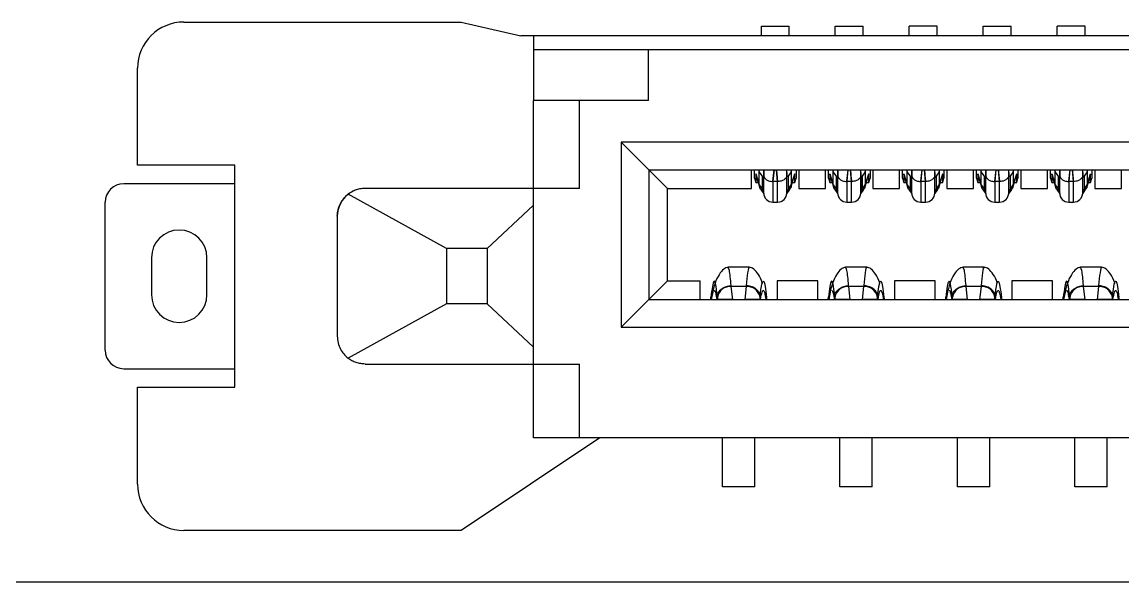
# Model space of a CAD drawing. Header units: millimetres. Extents: x -98.2 to -8.2, y 5.1 to 75.1.
# Drawn here: x -61.99 to -50.08, y 5.12 to 11.18 of the extents above; entities that cross this region are included whole.
import ezdxf

# ---------------------------------------------------------------- set-up
doc = ezdxf.new("R2010")
doc.units = ezdxf.units.MM

msp = doc.modelspace()

# ---------------------------------------------------------------- linework, layer by layer
at = {"color": 7, "linetype": 'Continuous', "lineweight": 25}
for p, q in [((-60.24, 11.181), (-57.24, 11.181)), ((-57.24, 11.181), (-56.597, 11.031)), ((-53.995, 11.136), (-53.695, 11.136)), ((-53.995, 11.031), (-53.995, 11.136)), ((-53.695, 11.031), (-53.695, 11.136)), ((-53.195, 11.136), (-52.895, 11.136)), ((-53.195, 11.031), (-53.195, 11.136)), ((-52.895, 11.031), (-52.895, 11.136)), ((-52.095, 11.136), (-52.395, 11.136)), ((-52.395, 11.031), (-52.395, 11.136)), ((-52.095, 11.031), (-52.095, 11.136)), ((-51.595, 11.136), (-51.295, 11.136)), ((-51.595, 11.031), (-51.595, 11.136)), ((-51.295, 11.031), (-51.295, 11.136)), ((-50.495, 11.136), (-50.795, 11.136)), ((-50.795, 11.031), (-50.795, 11.136)), ((-50.495, 11.031), (-50.495, 11.136)), ((-20.132, 11.031), (-56.597, 11.031)), ((-56.46, 11.031), (-56.46, 10.881)), ((-20.27, 10.881), (-56.46, 10.881)), ((-56.46, 10.881), (-56.46, 10.331)), ((-55.215, 10.331), (-55.215, 10.881)), ((-60.74, 9.631), (-60.74, 10.681)), ((-55.215, 10.331), (-56.46, 10.331)), ((-56.46, 9.381), (-56.46, 10.331)), ((-55.96, 9.381), (-55.96, 10.331)), ((-21.22, 9.881), (-55.51, 9.881)), ((-55.51, 9.881), (-55.51, 7.881)), ((-55.51, 9.881), (-55.01, 9.381)), ((-59.69, 9.631), (-60.74, 9.631)), ((-59.69, 7.231), (-59.69, 9.631)), ((-55.21, 9.581), (-55.21, 8.181)), ((-55.21, 9.581), (-21.52, 9.581)), ((-54.1, 9.381), (-54.1, 9.581)), ((-54.07, 9.493), (-54.07, 9.581)), ((-54.055, 9.539), (-54.017, 9.419)), ((-54.055, 9.539), (-54.055, 9.445)), ((-54.049, 9.513), (-54.055, 9.539)), ((-54.024, 9.581), (-54.017, 9.56)), ((-53.983, 9.512), (-54.017, 9.56)), ((-54.017, 9.419), (-54.017, 9.56)), ((-53.97, 9.581), (-53.969, 9.528)), ((-53.97, 9.528), (-53.97, 9.333)), ((-53.969, 9.528), (-53.965, 9.581)), ((-53.858, 9.582), (-53.869, 9.46)), ((-53.869, 9.46), (-53.857, 9.581)), ((-53.82, 9.457), (-53.831, 9.582)), ((-53.724, 9.581), (-53.72, 9.528)), ((-53.72, 9.528), (-53.72, 9.581)), ((-53.72, 9.333), (-53.72, 9.528)), ((-53.672, 9.56), (-53.706, 9.512)), ((-53.672, 9.56), (-53.665, 9.581)), ((-53.672, 9.56), (-53.672, 9.419)), ((-53.672, 9.419), (-53.634, 9.539)), ((-53.634, 9.539), (-53.64, 9.513)), ((-53.634, 9.445), (-53.634, 9.539)), ((-53.62, 9.581), (-53.62, 9.493)), ((-53.59, 9.581), (-53.59, 9.381)), ((-53.3, 9.381), (-53.3, 9.581)), ((-53.27, 9.493), (-53.27, 9.581)), ((-53.255, 9.539), (-53.217, 9.419)), ((-53.255, 9.539), (-53.255, 9.445)), ((-53.249, 9.513), (-53.255, 9.539)), ((-53.224, 9.581), (-53.217, 9.56)), ((-53.183, 9.512), (-53.217, 9.56)), ((-53.217, 9.419), (-53.217, 9.56)), ((-53.17, 9.581), (-53.169, 9.528)), ((-53.17, 9.528), (-53.17, 9.333)), ((-53.169, 9.528), (-53.165, 9.581)), ((-53.058, 9.582), (-53.069, 9.46)), ((-53.069, 9.46), (-53.057, 9.581)), ((-53.02, 9.457), (-53.031, 9.582)), ((-52.924, 9.581), (-52.92, 9.528)), ((-52.92, 9.528), (-52.92, 9.581)), ((-52.92, 9.333), (-52.92, 9.528)), ((-52.872, 9.56), (-52.906, 9.512)), ((-52.872, 9.56), (-52.865, 9.581)), ((-52.872, 9.56), (-52.872, 9.419)), ((-52.872, 9.419), (-52.834, 9.539)), ((-52.834, 9.539), (-52.84, 9.513)), ((-52.834, 9.445), (-52.834, 9.539)), ((-52.82, 9.581), (-52.82, 9.493)), ((-52.79, 9.581), (-52.79, 9.381)), ((-52.5, 9.381), (-52.5, 9.581)), ((-52.47, 9.493), (-52.47, 9.581)), ((-52.455, 9.539), (-52.417, 9.419)), ((-52.455, 9.539), (-52.455, 9.445)), ((-52.449, 9.513), (-52.455, 9.539)), ((-52.424, 9.581), (-52.417, 9.56)), ((-52.383, 9.512), (-52.417, 9.56)), ((-52.417, 9.419), (-52.417, 9.56)), ((-52.37, 9.581), (-52.369, 9.528)), ((-52.37, 9.528), (-52.37, 9.333)), ((-52.369, 9.528), (-52.365, 9.581)), ((-52.258, 9.582), (-52.269, 9.46)), ((-52.269, 9.46), (-52.257, 9.581)), ((-52.22, 9.457), (-52.231, 9.582)), ((-52.124, 9.581), (-52.12, 9.528)), ((-52.12, 9.528), (-52.12, 9.581)), ((-52.12, 9.333), (-52.12, 9.528)), ((-52.072, 9.56), (-52.106, 9.512)), ((-52.072, 9.56), (-52.065, 9.581)), ((-52.072, 9.56), (-52.072, 9.419)), ((-52.072, 9.419), (-52.034, 9.539)), ((-52.034, 9.539), (-52.04, 9.513)), ((-52.034, 9.445), (-52.034, 9.539)), ((-52.02, 9.581), (-52.02, 9.493)), ((-51.99, 9.581), (-51.99, 9.381)), ((-51.7, 9.381), (-51.7, 9.581)), ((-51.67, 9.493), (-51.67, 9.581)), ((-51.655, 9.539), (-51.617, 9.419)), ((-51.655, 9.539), (-51.655, 9.445)), ((-51.649, 9.513), (-51.655, 9.539)), ((-51.624, 9.581), (-51.617, 9.56)), ((-51.583, 9.512), (-51.617, 9.56)), ((-51.617, 9.419), (-51.617, 9.56)), ((-51.57, 9.581), (-51.569, 9.528)), ((-51.57, 9.528), (-51.57, 9.333)), ((-51.569, 9.528), (-51.565, 9.581)), ((-51.458, 9.582), (-51.469, 9.46)), ((-51.469, 9.46), (-51.457, 9.581)), ((-51.42, 9.457), (-51.431, 9.582)), ((-51.324, 9.581), (-51.32, 9.528)), ((-51.32, 9.528), (-51.32, 9.581)), ((-51.32, 9.333), (-51.32, 9.528)), ((-51.272, 9.56), (-51.306, 9.512)), ((-51.272, 9.56), (-51.265, 9.581)), ((-51.272, 9.56), (-51.272, 9.419)), ((-51.272, 9.419), (-51.234, 9.539)), ((-51.234, 9.539), (-51.24, 9.513)), ((-51.234, 9.445), (-51.234, 9.539)), ((-51.22, 9.581), (-51.22, 9.493)), ((-51.19, 9.581), (-51.19, 9.381)), ((-50.9, 9.381), (-50.9, 9.581)), ((-50.87, 9.493), (-50.87, 9.581)), ((-50.855, 9.539), (-50.817, 9.419)), ((-50.855, 9.539), (-50.855, 9.445)), ((-50.849, 9.513), (-50.855, 9.539)), ((-50.824, 9.581), (-50.817, 9.56)), ((-50.783, 9.512), (-50.817, 9.56)), ((-50.817, 9.419), (-50.817, 9.56)), ((-50.77, 9.581), (-50.769, 9.528)), ((-50.77, 9.528), (-50.77, 9.333)), ((-50.769, 9.528), (-50.765, 9.581)), ((-50.658, 9.582), (-50.669, 9.46)), ((-50.669, 9.46), (-50.657, 9.581)), ((-50.62, 9.457), (-50.631, 9.582)), ((-50.524, 9.581), (-50.52, 9.528)), ((-50.52, 9.528), (-50.52, 9.581)), ((-50.52, 9.333), (-50.52, 9.528)), ((-50.472, 9.56), (-50.506, 9.512)), ((-50.472, 9.56), (-50.465, 9.581)), ((-50.472, 9.56), (-50.472, 9.419)), ((-50.472, 9.419), (-50.434, 9.539)), ((-50.434, 9.539), (-50.44, 9.513)), ((-50.434, 9.445), (-50.434, 9.539)), ((-50.42, 9.581), (-50.42, 9.493)), ((-50.39, 9.581), (-50.39, 9.381)), ((-50.1, 9.381), (-50.1, 9.581)), ((-59.69, 9.431), (-60.89, 9.431)), ((-54.07, 9.493), (-54.055, 9.445)), ((-54.055, 9.445), (-54.029, 9.445)), ((-54.05, 9.513), (-54.012, 9.389)), ((-54.017, 9.419), (-53.983, 9.371)), ((-53.983, 9.371), (-53.983, 9.512)), ((-53.983, 9.512), (-53.97, 9.512)), ((-53.87, 9.456), (-53.87, 9.233)), ((-53.869, 9.456), (-53.869, 9.46)), ((-53.82, 9.457), (-53.869, 9.456)), ((-53.82, 9.233), (-53.82, 9.457)), ((-53.72, 9.512), (-53.706, 9.512)), ((-53.706, 9.512), (-53.706, 9.371)), ((-53.706, 9.371), (-53.672, 9.419)), ((-53.677, 9.389), (-53.639, 9.513)), ((-53.66, 9.445), (-53.634, 9.445)), ((-53.634, 9.445), (-53.62, 9.493)), ((-53.27, 9.493), (-53.255, 9.445)), ((-53.255, 9.445), (-53.229, 9.445)), ((-53.25, 9.513), (-53.212, 9.389)), ((-53.217, 9.419), (-53.183, 9.371)), ((-53.183, 9.512), (-53.17, 9.512)), ((-53.183, 9.371), (-53.183, 9.508)), ((-53.183, 9.445), (-53.181, 9.445)), ((-53.181, 9.508), (-53.181, 9.363)), ((-53.07, 9.456), (-53.07, 9.233)), ((-53.069, 9.456), (-53.069, 9.46)), ((-53.02, 9.457), (-53.069, 9.456)), ((-53.02, 9.233), (-53.02, 9.457)), ((-52.92, 9.512), (-52.906, 9.512)), ((-52.907, 9.369), (-52.907, 9.511)), ((-52.907, 9.445), (-52.906, 9.445)), ((-52.906, 9.512), (-52.906, 9.371)), ((-52.906, 9.371), (-52.872, 9.419)), ((-52.877, 9.389), (-52.839, 9.513)), ((-52.86, 9.445), (-52.834, 9.445)), ((-52.834, 9.445), (-52.82, 9.493)), ((-52.47, 9.493), (-52.455, 9.445)), ((-52.455, 9.445), (-52.429, 9.445)), ((-52.45, 9.513), (-52.412, 9.389)), ((-52.417, 9.419), (-52.383, 9.371)), ((-52.383, 9.371), (-52.383, 9.512)), ((-52.383, 9.512), (-52.37, 9.512)), ((-52.27, 9.456), (-52.27, 9.233)), ((-52.269, 9.456), (-52.269, 9.46)), ((-52.22, 9.457), (-52.269, 9.456)), ((-52.22, 9.233), (-52.22, 9.457)), ((-52.12, 9.512), (-52.106, 9.512)), ((-52.106, 9.512), (-52.106, 9.371)), ((-52.106, 9.371), (-52.072, 9.419)), ((-52.077, 9.389), (-52.039, 9.513)), ((-52.06, 9.445), (-52.034, 9.445)), ((-52.034, 9.445), (-52.02, 9.493)), ((-51.67, 9.493), (-51.655, 9.445)), ((-51.655, 9.445), (-51.629, 9.445)), ((-51.65, 9.513), (-51.612, 9.389)), ((-51.617, 9.419), (-51.583, 9.371)), ((-51.583, 9.371), (-51.583, 9.512)), ((-51.583, 9.512), (-51.57, 9.512)), ((-51.47, 9.456), (-51.47, 9.233)), ((-51.469, 9.456), (-51.469, 9.46)), ((-51.42, 9.457), (-51.469, 9.456)), ((-51.42, 9.233), (-51.42, 9.457)), ((-51.32, 9.512), (-51.306, 9.512)), ((-51.306, 9.512), (-51.306, 9.371)), ((-51.306, 9.371), (-51.272, 9.419)), ((-51.277, 9.389), (-51.239, 9.513)), ((-51.26, 9.445), (-51.234, 9.445)), ((-51.234, 9.445), (-51.22, 9.493)), ((-50.87, 9.493), (-50.855, 9.445)), ((-50.855, 9.445), (-50.829, 9.445)), ((-50.85, 9.513), (-50.812, 9.389)), ((-50.817, 9.419), (-50.783, 9.371)), ((-50.783, 9.371), (-50.783, 9.512)), ((-50.783, 9.512), (-50.77, 9.512)), ((-50.67, 9.456), (-50.67, 9.233)), ((-50.669, 9.456), (-50.669, 9.46)), ((-50.62, 9.457), (-50.669, 9.456)), ((-50.62, 9.233), (-50.62, 9.457)), ((-50.52, 9.512), (-50.506, 9.512)), ((-50.506, 9.512), (-50.506, 9.371)), ((-50.506, 9.371), (-50.472, 9.419)), ((-50.477, 9.389), (-50.439, 9.513)), ((-50.46, 9.445), (-50.434, 9.445)), ((-50.434, 9.445), (-50.42, 9.493)), ((-57.4, 8.731), (-58.464, 9.318)), ((-55.96, 9.381), (-58.28, 9.381)), ((-56.46, 6.681), (-56.46, 9.381)), ((-55.01, 9.381), (-54.1, 9.381)), ((-55.01, 8.381), (-55.01, 9.381)), ((-54.001, 9.369), (-53.969, 9.323)), ((-53.979, 9.365), (-53.983, 9.371)), ((-53.979, 9.365), (-53.97, 9.352)), ((-53.97, 9.325), (-53.969, 9.323)), ((-53.72, 9.323), (-53.688, 9.369)), ((-53.72, 9.323), (-53.719, 9.325)), ((-53.706, 9.371), (-53.71, 9.365)), ((-53.59, 9.381), (-53.3, 9.381)), ((-53.201, 9.369), (-53.169, 9.323)), ((-53.183, 9.371), (-53.179, 9.365)), ((-53.182, 9.364), (-53.17, 9.352)), ((-53.17, 9.325), (-53.169, 9.323)), ((-52.92, 9.323), (-52.888, 9.369)), ((-52.92, 9.323), (-52.919, 9.325)), ((-52.906, 9.371), (-52.91, 9.365)), ((-52.79, 9.381), (-52.5, 9.381)), ((-52.401, 9.369), (-52.369, 9.323)), ((-52.379, 9.365), (-52.383, 9.371)), ((-52.37, 9.325), (-52.369, 9.323)), ((-52.12, 9.323), (-52.088, 9.369)), ((-52.12, 9.323), (-52.119, 9.325)), ((-51.99, 9.381), (-51.7, 9.381)), ((-51.601, 9.369), (-51.569, 9.323)), ((-51.583, 9.371), (-51.579, 9.365)), ((-51.579, 9.365), (-51.57, 9.352)), ((-51.57, 9.325), (-51.569, 9.323)), ((-51.32, 9.323), (-51.288, 9.369)), ((-51.32, 9.323), (-51.319, 9.325)), ((-51.19, 9.381), (-50.9, 9.381)), ((-50.801, 9.369), (-50.769, 9.323)), ((-50.783, 9.371), (-50.779, 9.365)), ((-50.779, 9.365), (-50.77, 9.352)), ((-50.77, 9.325), (-50.769, 9.323)), ((-50.52, 9.323), (-50.488, 9.369)), ((-50.52, 9.323), (-50.519, 9.325)), ((-50.39, 9.381), (-50.1, 9.381)), ((-61.09, 7.631), (-61.09, 9.231)), ((-56.46, 9.2), (-56.96, 8.731)), ((-53.87, 9.233), (-53.82, 9.233)), ((-53.07, 9.233), (-53.02, 9.233)), ((-52.27, 9.233), (-52.22, 9.233)), ((-51.47, 9.233), (-51.42, 9.233)), ((-50.67, 9.233), (-50.62, 9.233)), ((-58.58, 9.081), (-58.58, 7.781)), ((-56.96, 8.731), (-57.4, 8.731)), ((-57.4, 8.731), (-57.4, 8.131)), ((-56.96, 8.731), (-56.96, 8.131)), ((-60.59, 8.631), (-60.59, 8.231)), ((-59.99, 8.231), (-59.99, 8.631)), ((-54.125, 8.528), (-54.354, 8.528)), ((-52.855, 8.528), (-53.084, 8.528)), ((-51.585, 8.528), (-51.814, 8.528)), ((-50.315, 8.528), (-50.544, 8.528)), ((-55.21, 8.181), (-55.01, 8.381)), ((-55.01, 8.381), (-54.655, 8.381)), ((-54.655, 8.181), (-54.655, 8.381)), ((-53.385, 8.381), (-53.825, 8.381)), ((-53.825, 8.381), (-53.825, 8.181)), ((-53.385, 8.181), (-53.385, 8.381)), ((-52.115, 8.381), (-52.555, 8.381)), ((-52.555, 8.381), (-52.555, 8.181)), ((-52.115, 8.181), (-52.115, 8.381)), ((-50.845, 8.381), (-51.285, 8.381)), ((-51.285, 8.381), (-51.285, 8.181)), ((-50.845, 8.181), (-50.845, 8.381)), ((-54.54, 8.201), (-54.534, 8.219)), ((-54.533, 8.181), (-54.517, 8.259)), ((-54.304, 8.181), (-54.32, 8.32)), ((-54.159, 8.32), (-54.32, 8.32)), ((-54.159, 8.32), (-54.175, 8.181)), ((-53.939, 8.201), (-53.945, 8.223)), ((-53.27, 8.201), (-53.264, 8.219)), ((-53.263, 8.181), (-53.247, 8.259)), ((-53.034, 8.181), (-53.05, 8.32)), ((-52.889, 8.32), (-53.05, 8.32)), ((-52.889, 8.32), (-52.905, 8.181)), ((-52.669, 8.201), (-52.675, 8.223)), ((-52, 8.201), (-51.994, 8.219)), ((-51.993, 8.181), (-51.977, 8.259)), ((-51.764, 8.181), (-51.78, 8.32)), ((-51.619, 8.32), (-51.78, 8.32)), ((-51.619, 8.32), (-51.635, 8.181)), ((-51.399, 8.201), (-51.405, 8.223)), ((-50.73, 8.201), (-50.724, 8.219)), ((-50.723, 8.181), (-50.707, 8.259)), ((-50.494, 8.181), (-50.51, 8.32)), ((-50.349, 8.32), (-50.51, 8.32)), ((-50.349, 8.32), (-50.365, 8.181)), ((-50.129, 8.201), (-50.135, 8.223)), ((-57.4, 8.131), (-58.464, 7.545)), ((-56.96, 8.131), (-57.4, 8.131)), ((-56.96, 8.131), (-56.46, 7.662)), ((-55.51, 7.881), (-55.21, 8.181)), ((-55.21, 8.181), (-45.925, 8.181)), ((-54.539, 8.211), (-54.542, 8.179)), ((-54.541, 8.193), (-54.542, 8.181)), ((-54.541, 8.181), (-54.541, 8.193)), ((-54.539, 8.208), (-54.54, 8.2)), ((-54.469, 8.204), (-54.47, 8.212)), ((-54.47, 8.212), (-54.47, 8.181)), ((-54.467, 8.181), (-54.469, 8.204)), ((-54.01, 8.204), (-54.012, 8.181)), ((-54.009, 8.212), (-54.01, 8.204)), ((-54.009, 8.181), (-54.009, 8.212)), ((-53.938, 8.193), (-53.941, 8.2)), ((-53.936, 8.177), (-53.939, 8.2)), ((-53.938, 8.193), (-53.938, 8.181)), ((-53.937, 8.181), (-53.938, 8.193)), ((-53.269, 8.211), (-53.272, 8.179)), ((-53.271, 8.193), (-53.272, 8.181)), ((-53.271, 8.181), (-53.271, 8.193)), ((-53.269, 8.208), (-53.27, 8.2)), ((-53.199, 8.204), (-53.2, 8.212)), ((-53.2, 8.212), (-53.2, 8.181)), ((-53.197, 8.181), (-53.199, 8.204)), ((-52.74, 8.204), (-52.742, 8.181)), ((-52.739, 8.212), (-52.74, 8.204)), ((-52.739, 8.181), (-52.739, 8.212)), ((-52.668, 8.193), (-52.671, 8.2)), ((-52.666, 8.177), (-52.669, 8.2)), ((-52.668, 8.193), (-52.668, 8.181)), ((-52.667, 8.181), (-52.668, 8.193)), ((-51.999, 8.211), (-52.002, 8.179)), ((-52.001, 8.193), (-52.002, 8.181)), ((-52.001, 8.181), (-52.001, 8.193)), ((-51.999, 8.208), (-52, 8.2)), ((-51.929, 8.204), (-51.93, 8.212)), ((-51.93, 8.212), (-51.93, 8.181)), ((-51.927, 8.181), (-51.929, 8.204)), ((-51.47, 8.204), (-51.472, 8.181)), ((-51.469, 8.212), (-51.47, 8.204)), ((-51.469, 8.181), (-51.469, 8.212)), ((-51.398, 8.193), (-51.401, 8.2)), ((-51.396, 8.177), (-51.399, 8.2)), ((-51.398, 8.193), (-51.398, 8.181)), ((-51.397, 8.181), (-51.398, 8.193)), ((-50.729, 8.211), (-50.732, 8.179)), ((-50.731, 8.193), (-50.732, 8.181)), ((-50.731, 8.181), (-50.731, 8.193)), ((-50.729, 8.208), (-50.73, 8.2)), ((-50.659, 8.204), (-50.66, 8.212)), ((-50.66, 8.212), (-50.66, 8.181)), ((-50.657, 8.181), (-50.659, 8.204)), ((-50.2, 8.204), (-50.202, 8.181)), ((-50.199, 8.212), (-50.2, 8.204)), ((-50.199, 8.181), (-50.199, 8.212)), ((-50.128, 8.193), (-50.131, 8.2)), ((-50.126, 8.177), (-50.129, 8.2)), ((-50.128, 8.193), (-50.128, 8.181)), ((-50.127, 8.181), (-50.128, 8.193)), ((-55.51, 7.881), (-46.225, 7.881)), ((-60.89, 7.431), (-59.69, 7.431)), ((-58.28, 7.481), (-55.96, 7.481)), ((-55.96, 6.681), (-55.96, 7.481)), ((-60.74, 7.231), (-59.69, 7.231)), ((-60.74, 6.181), (-60.74, 7.231)), ((-55.74, 6.681), (-57.24, 5.681)), ((-46.225, 6.681), (-56.46, 6.681)), ((-54.415, 6.151), (-54.415, 6.681)), ((-54.065, 6.151), (-54.065, 6.681)), ((-53.145, 6.151), (-53.145, 6.681)), ((-52.795, 6.151), (-52.795, 6.681)), ((-51.875, 6.151), (-51.875, 6.681)), ((-51.525, 6.151), (-51.525, 6.681)), ((-50.605, 6.151), (-50.605, 6.681)), ((-50.255, 6.151), (-50.255, 6.681)), ((-54.065, 6.151), (-54.415, 6.151)), ((-52.795, 6.151), (-53.145, 6.151)), ((-51.525, 6.151), (-51.875, 6.151)), ((-50.255, 6.151), (-50.605, 6.151)), ((-57.24, 5.681), (-60.24, 5.681)), ((-11.169, 5.123), (-95.169, 5.123))]:
    msp.add_line(p, q, dxfattribs=at)
for centre, radius, start, end in [((-60.24, 10.681), 0.5, 90, 180), ((-60.24, 10.681), 0.5, 90, 180), ((-60.89, 9.231), 0.2, 90, 180), ((-60.89, 9.231), 0.2, 90, 180), ((-52.2, 9.588), 0.121, 311.6707, 321.0849), ((-50.599, 9.588), 0.12, 311.6425, 321.113), ((-58.28, 9.081), 0.3, 90, 180), ((-53.87, 9.333), 0.1, 180, 270), ((-53.82, 9.333), 0.1, 270, 0), ((-53.797, 9.364), 0.0869, 332.7113, 0.6118), ((-53.07, 9.333), 0.1, 180, 270), ((-53.02, 9.333), 0.1, 270, 0), ((-52.997, 9.364), 0.0869, 332.6449, 0.6122), ((-52.27, 9.333), 0.1, 180, 270), ((-52.22, 9.333), 0.1, 270, 0), ((-52.197, 9.364), 0.0869, 332.6454, 0.611), ((-51.47, 9.333), 0.1, 180, 270), ((-51.42, 9.333), 0.1, 270, 0), ((-51.397, 9.364), 0.0869, 332.6449, 0.6122), ((-50.67, 9.333), 0.1, 180, 270), ((-50.62, 9.333), 0.1, 270, 0), ((-50.597, 9.364), 0.0869, 332.647, 0.6049), ((-60.29, 8.631), 0.3, 0, 180), ((-60.29, 8.231), 0.3, 180, 0), ((-60.29, 8.231), 0.3, 180, 0), ((-54.329, 8.178), 0.143, 86.2765, 169.5154), ((-54.15, 8.178), 0.143, 10.4845, 93.724), ((-54.169, 8.126), 0.204, 84.933, 87.0121), ((-53.059, 8.178), 0.143, 86.2765, 169.5154), ((-52.88, 8.178), 0.143, 10.4845, 93.724), ((-52.899, 8.126), 0.204, 84.933, 87.0121), ((-51.789, 8.178), 0.143, 86.2765, 169.5154), ((-51.61, 8.178), 0.143, 10.4845, 93.724), ((-51.629, 8.126), 0.204, 84.933, 87.0121), ((-50.519, 8.178), 0.143, 86.2765, 169.5154), ((-50.34, 8.178), 0.143, 10.4845, 93.724), ((-50.359, 8.126), 0.204, 84.933, 87.0121), ((-60.89, 7.631), 0.2, 180, 270), ((-60.24, 6.181), 0.5, 180, 270)]:
    msp.add_arc(centre, radius, start, end, dxfattribs=at)
for points, knots in [([(-53.969, 9.528), (-53.968, 9.518), (-53.965, 9.499), (-53.942, 9.474), (-53.912, 9.461), (-53.887, 9.457), (-53.874, 9.456), (-53.869, 9.456)], [0, 0, 0, 0, 0.25222, 0.502966, 0.752528, 0.912568, 1, 1, 1, 1]), ([(-53.832, 9.581), (-53.83, 9.558), (-53.826, 9.517), (-53.822, 9.475), (-53.82, 9.457)], [0, 0, 0, 0, 0.559892, 1, 1, 1, 1]), ([(-53.72, 9.528), (-53.72, 9.524), (-53.72, 9.514), (-53.728, 9.495), (-53.748, 9.474), (-53.777, 9.46), (-53.801, 9.457), (-53.814, 9.457), (-53.818, 9.457), (-53.82, 9.457)], [0, 0, 0, 0, 0.108391, 0.256394, 0.506938, 0.754691, 0.918407, 0.969509, 1, 1, 1, 1]), ([(-53.169, 9.528), (-53.168, 9.518), (-53.165, 9.499), (-53.142, 9.474), (-53.112, 9.461), (-53.087, 9.457), (-53.074, 9.456), (-53.069, 9.456)], [0, 0, 0, 0, 0.25222, 0.502966, 0.752528, 0.912568, 1, 1, 1, 1]), ([(-53.032, 9.581), (-53.03, 9.558), (-53.026, 9.517), (-53.022, 9.475), (-53.02, 9.457)], [0, 0, 0, 0, 0.559892, 1, 1, 1, 1]), ([(-52.92, 9.528), (-52.92, 9.524), (-52.92, 9.514), (-52.928, 9.495), (-52.948, 9.474), (-52.977, 9.46), (-53.001, 9.457), (-53.014, 9.457), (-53.018, 9.457), (-53.02, 9.457)], [0, 0, 0, 0, 0.108391, 0.256394, 0.506938, 0.754691, 0.918407, 0.969509, 1, 1, 1, 1]), ([(-52.369, 9.528), (-52.368, 9.518), (-52.365, 9.499), (-52.342, 9.474), (-52.312, 9.461), (-52.287, 9.457), (-52.274, 9.456), (-52.269, 9.456)], [0, 0, 0, 0, 0.2522202, 0.5029664, 0.7525284, 0.9125685, 1, 1, 1, 1]), ([(-52.232, 9.581), (-52.23, 9.558), (-52.226, 9.517), (-52.222, 9.475), (-52.22, 9.457)], [0, 0, 0, 0, 0.559892, 1, 1, 1, 1]), ([(-52.12, 9.528), (-52.12, 9.524), (-52.12, 9.514), (-52.128, 9.495), (-52.148, 9.474), (-52.177, 9.46), (-52.201, 9.457), (-52.214, 9.457), (-52.218, 9.457), (-52.22, 9.457)], [0, 0, 0, 0, 0.108391, 0.256394, 0.506938, 0.754691, 0.918407, 0.969509, 1, 1, 1, 1]), ([(-51.569, 9.528), (-51.568, 9.518), (-51.565, 9.499), (-51.542, 9.474), (-51.512, 9.461), (-51.487, 9.457), (-51.474, 9.456), (-51.469, 9.456)], [0, 0, 0, 0, 0.2522202, 0.5029664, 0.7525284, 0.9125685, 1, 1, 1, 1]), ([(-51.432, 9.581), (-51.43, 9.558), (-51.426, 9.517), (-51.422, 9.475), (-51.42, 9.457)], [0, 0, 0, 0, 0.559892, 1, 1, 1, 1]), ([(-51.32, 9.528), (-51.32, 9.524), (-51.32, 9.514), (-51.328, 9.495), (-51.348, 9.474), (-51.377, 9.46), (-51.401, 9.457), (-51.414, 9.457), (-51.418, 9.457), (-51.42, 9.457)], [0, 0, 0, 0, 0.108391, 0.256394, 0.506938, 0.754691, 0.918407, 0.969509, 1, 1, 1, 1]), ([(-50.769, 9.528), (-50.768, 9.518), (-50.765, 9.499), (-50.742, 9.474), (-50.712, 9.461), (-50.687, 9.457), (-50.674, 9.456), (-50.669, 9.456)], [0, 0, 0, 0, 0.25222, 0.502966, 0.752528, 0.912568, 1, 1, 1, 1]), ([(-50.632, 9.581), (-50.63, 9.558), (-50.626, 9.517), (-50.622, 9.475), (-50.62, 9.457)], [0, 0, 0, 0, 0.559892, 1, 1, 1, 1]), ([(-50.52, 9.528), (-50.52, 9.524), (-50.52, 9.514), (-50.528, 9.495), (-50.548, 9.474), (-50.577, 9.46), (-50.601, 9.457), (-50.614, 9.457), (-50.618, 9.457), (-50.62, 9.457)], [0, 0, 0, 0, 0.1083908, 0.2563936, 0.5069377, 0.7546912, 0.9184067, 0.9695094, 1, 1, 1, 1]), ([(-54, 9.369), (-54.004, 9.375), (-54.015, 9.39), (-54.016, 9.408), (-54.017, 9.419)], [0, 0, 0, 0, 0.399593, 1, 1, 1, 1]), ([(-53.672, 9.419), (-53.673, 9.405), (-53.674, 9.386), (-53.687, 9.373), (-53.689, 9.37)], [0, 0, 0, 0, 0.765427, 1, 1, 1, 1]), ([(-53.2, 9.369), (-53.204, 9.375), (-53.215, 9.39), (-53.216, 9.408), (-53.217, 9.419)], [0, 0, 0, 0, 0.399593, 1, 1, 1, 1]), ([(-53.183, 9.512), (-53.184, 9.512), (-53.185, 9.512), (-53.186, 9.511), (-53.186, 9.51), (-53.185, 9.508), (-53.183, 9.507), (-53.181, 9.507)], [0, 0, 0, 0, 0.154414, 0.297318, 0.438576, 0.588379, 1, 1, 1, 1]), ([(-52.872, 9.419), (-52.873, 9.405), (-52.874, 9.386), (-52.887, 9.373), (-52.889, 9.37)], [0, 0, 0, 0, 0.765427, 1, 1, 1, 1]), ([(-52.4, 9.369), (-52.404, 9.375), (-52.415, 9.39), (-52.416, 9.408), (-52.417, 9.419)], [0, 0, 0, 0, 0.3995928, 1, 1, 1, 1]), ([(-52.072, 9.419), (-52.073, 9.405), (-52.074, 9.386), (-52.087, 9.373), (-52.089, 9.37)], [0, 0, 0, 0, 0.765427, 1, 1, 1, 1]), ([(-51.6, 9.369), (-51.604, 9.375), (-51.615, 9.39), (-51.616, 9.408), (-51.617, 9.419)], [0, 0, 0, 0, 0.399593, 1, 1, 1, 1]), ([(-51.272, 9.419), (-51.273, 9.405), (-51.274, 9.386), (-51.287, 9.373), (-51.289, 9.37)], [0, 0, 0, 0, 0.7654267, 1, 1, 1, 1]), ([(-50.8, 9.369), (-50.804, 9.375), (-50.815, 9.39), (-50.816, 9.408), (-50.817, 9.419)], [0, 0, 0, 0, 0.399593, 1, 1, 1, 1]), ([(-50.472, 9.419), (-50.473, 9.405), (-50.474, 9.386), (-50.487, 9.373), (-50.489, 9.37)], [0, 0, 0, 0, 0.7654267, 1, 1, 1, 1]), ([(-58.58, 9.081), (-58.578, 9.105), (-58.574, 9.154), (-58.549, 9.219), (-58.512, 9.276), (-58.481, 9.303), (-58.464, 9.318)], [0, 0, 0, 0, 0.233478, 0.484598, 0.724738, 1, 1, 1, 1]), ([(-58.28, 9.381), (-58.298, 9.38), (-58.337, 9.378), (-58.406, 9.357), (-58.441, 9.334), (-58.464, 9.318)], [0, 0, 0, 0, 0.2334947, 0.4899846, 1, 1, 1, 1]), ([(-53.969, 9.326), (-53.972, 9.33), (-53.981, 9.343), (-53.982, 9.36), (-53.983, 9.371)], [0, 0, 0, 0, 0.343086, 1, 1, 1, 1]), ([(-53.964, 9.319), (-53.967, 9.322), (-53.977, 9.335), (-53.978, 9.352), (-53.979, 9.365)], [0, 0, 0, 0, 0.259161, 1, 1, 1, 1]), ([(-53.706, 9.371), (-53.707, 9.357), (-53.707, 9.339), (-53.718, 9.328), (-53.72, 9.326)], [0, 0, 0, 0, 0.837184, 1, 1, 1, 1]), ([(-53.169, 9.326), (-53.172, 9.33), (-53.181, 9.343), (-53.182, 9.36), (-53.183, 9.371)], [0, 0, 0, 0, 0.343086, 1, 1, 1, 1]), ([(-53.168, 9.323), (-53.169, 9.325), (-53.178, 9.337), (-53.178, 9.352), (-53.179, 9.365)], [0, 0, 0, 0, 0.157379, 1, 1, 1, 1]), ([(-52.906, 9.371), (-52.907, 9.357), (-52.907, 9.339), (-52.918, 9.328), (-52.92, 9.326)], [0, 0, 0, 0, 0.837184, 1, 1, 1, 1]), ([(-52.369, 9.326), (-52.372, 9.33), (-52.381, 9.343), (-52.382, 9.36), (-52.383, 9.371)], [0, 0, 0, 0, 0.343086, 1, 1, 1, 1]), ([(-52.364, 9.319), (-52.367, 9.322), (-52.377, 9.335), (-52.378, 9.352), (-52.379, 9.365)], [0, 0, 0, 0, 0.2591615, 1, 1, 1, 1]), ([(-52.106, 9.371), (-52.107, 9.357), (-52.107, 9.339), (-52.118, 9.328), (-52.12, 9.326)], [0, 0, 0, 0, 0.837184, 1, 1, 1, 1]), ([(-52.106, 9.371), (-52.107, 9.37), (-52.108, 9.368), (-52.11, 9.366), (-52.11, 9.365)], [0, 0, 0, 0, 0.554796, 1, 1, 1, 1]), ([(-51.569, 9.326), (-51.572, 9.33), (-51.581, 9.343), (-51.582, 9.36), (-51.583, 9.371)], [0, 0, 0, 0, 0.343086, 1, 1, 1, 1]), ([(-51.564, 9.319), (-51.567, 9.322), (-51.577, 9.335), (-51.578, 9.352), (-51.579, 9.365)], [0, 0, 0, 0, 0.259161, 1, 1, 1, 1]), ([(-51.306, 9.371), (-51.307, 9.357), (-51.307, 9.339), (-51.318, 9.328), (-51.32, 9.326)], [0, 0, 0, 0, 0.837184, 1, 1, 1, 1]), ([(-51.306, 9.371), (-51.307, 9.37), (-51.308, 9.368), (-51.31, 9.366), (-51.31, 9.365)], [0, 0, 0, 0, 0.554793, 1, 1, 1, 1]), ([(-50.769, 9.326), (-50.772, 9.33), (-50.781, 9.343), (-50.782, 9.36), (-50.783, 9.371)], [0, 0, 0, 0, 0.343086, 1, 1, 1, 1]), ([(-50.764, 9.319), (-50.767, 9.322), (-50.777, 9.335), (-50.778, 9.352), (-50.779, 9.365)], [0, 0, 0, 0, 0.2591587, 1, 1, 1, 1]), ([(-50.506, 9.371), (-50.507, 9.357), (-50.507, 9.339), (-50.518, 9.328), (-50.52, 9.326)], [0, 0, 0, 0, 0.837184, 1, 1, 1, 1]), ([(-50.506, 9.371), (-50.507, 9.37), (-50.508, 9.368), (-50.51, 9.366), (-50.51, 9.365)], [0, 0, 0, 0, 0.554793, 1, 1, 1, 1]), ([(-54.353, 8.528), (-54.369, 8.524), (-54.402, 8.517), (-54.452, 8.454), (-54.497, 8.361), (-54.518, 8.277), (-54.528, 8.237)], [0, 0, 0, 0, 0.2580215, 0.5136778, 0.7623996, 1, 1, 1, 1]), ([(-54.321, 8.33), (-54.327, 8.395), (-54.34, 8.526), (-54.353, 8.523), (-54.36, 8.522)], [0, 0, 0, 0, 0.5000003, 1, 1, 1, 1]), ([(-54.125, 8.519), (-54.126, 8.522), (-54.132, 8.541), (-54.143, 8.479), (-54.153, 8.38), (-54.158, 8.33)], [0, 0, 0, 0, 0.083373, 0.541685, 1, 1, 1, 1]), ([(-53.984, 8.354), (-53.984, 8.355), (-53.995, 8.396), (-54.028, 8.454), (-54.077, 8.518), (-54.11, 8.525), (-54.126, 8.528)], [0, 0, 0, 0, 0.0055612, 0.3300294, 0.6634965, 1, 1, 1, 1]), ([(-53.083, 8.528), (-53.099, 8.524), (-53.132, 8.517), (-53.182, 8.454), (-53.227, 8.361), (-53.248, 8.277), (-53.258, 8.237)], [0, 0, 0, 0, 0.258022, 0.513678, 0.7624, 1, 1, 1, 1]), ([(-53.051, 8.33), (-53.057, 8.395), (-53.07, 8.526), (-53.083, 8.523), (-53.09, 8.522)], [0, 0, 0, 0, 0.5, 1, 1, 1, 1]), ([(-52.855, 8.519), (-52.856, 8.522), (-52.862, 8.541), (-52.873, 8.479), (-52.883, 8.38), (-52.888, 8.33)], [0, 0, 0, 0, 0.083373, 0.541685, 1, 1, 1, 1]), ([(-52.714, 8.354), (-52.714, 8.355), (-52.725, 8.396), (-52.758, 8.454), (-52.807, 8.518), (-52.84, 8.525), (-52.856, 8.528)], [0, 0, 0, 0, 0.0055612, 0.3300294, 0.6634965, 1, 1, 1, 1]), ([(-51.813, 8.528), (-51.829, 8.524), (-51.862, 8.517), (-51.912, 8.454), (-51.957, 8.361), (-51.978, 8.277), (-51.988, 8.237)], [0, 0, 0, 0, 0.258022, 0.513678, 0.7624, 1, 1, 1, 1]), ([(-51.781, 8.33), (-51.787, 8.395), (-51.8, 8.526), (-51.813, 8.523), (-51.82, 8.522)], [0, 0, 0, 0, 0.5, 1, 1, 1, 1]), ([(-51.585, 8.519), (-51.586, 8.522), (-51.592, 8.541), (-51.603, 8.479), (-51.613, 8.38), (-51.618, 8.33)], [0, 0, 0, 0, 0.083373, 0.541685, 1, 1, 1, 1]), ([(-51.444, 8.354), (-51.444, 8.355), (-51.455, 8.396), (-51.488, 8.454), (-51.537, 8.518), (-51.57, 8.525), (-51.586, 8.528)], [0, 0, 0, 0, 0.0055612, 0.3300294, 0.6634965, 1, 1, 1, 1]), ([(-50.543, 8.528), (-50.559, 8.524), (-50.592, 8.517), (-50.642, 8.454), (-50.687, 8.361), (-50.708, 8.277), (-50.718, 8.237)], [0, 0, 0, 0, 0.2580215, 0.5136778, 0.7623996, 1, 1, 1, 1]), ([(-50.511, 8.33), (-50.517, 8.395), (-50.53, 8.526), (-50.543, 8.523), (-50.55, 8.522)], [0, 0, 0, 0, 0.5, 1, 1, 1, 1]), ([(-50.315, 8.519), (-50.316, 8.522), (-50.322, 8.541), (-50.333, 8.479), (-50.343, 8.38), (-50.348, 8.33)], [0, 0, 0, 0, 0.0833729, 0.5416854, 1, 1, 1, 1]), ([(-50.174, 8.354), (-50.174, 8.355), (-50.185, 8.396), (-50.218, 8.454), (-50.267, 8.518), (-50.3, 8.525), (-50.316, 8.528)], [0, 0, 0, 0, 0.005561, 0.330029, 0.663497, 1, 1, 1, 1]), ([(-54.47, 8.212), (-54.477, 8.264), (-54.49, 8.368), (-54.508, 8.39), (-54.524, 8.332), (-54.535, 8.244), (-54.54, 8.201)], [0, 0, 0, 0, 0.279629, 0.55926, 0.77963, 1, 1, 1, 1]), ([(-54.009, 8.212), (-54.002, 8.264), (-53.989, 8.368), (-53.971, 8.39), (-53.955, 8.332), (-53.944, 8.244), (-53.939, 8.201)], [0, 0, 0, 0, 0.279629, 0.55926, 0.77963, 1, 1, 1, 1]), ([(-53.2, 8.212), (-53.207, 8.264), (-53.22, 8.368), (-53.238, 8.39), (-53.254, 8.332), (-53.265, 8.244), (-53.27, 8.201)], [0, 0, 0, 0, 0.279629, 0.55926, 0.77963, 1, 1, 1, 1]), ([(-52.739, 8.212), (-52.732, 8.264), (-52.719, 8.368), (-52.701, 8.39), (-52.685, 8.332), (-52.674, 8.244), (-52.669, 8.201)], [0, 0, 0, 0, 0.279629, 0.55926, 0.77963, 1, 1, 1, 1]), ([(-51.93, 8.212), (-51.937, 8.264), (-51.95, 8.368), (-51.968, 8.39), (-51.984, 8.332), (-51.995, 8.244), (-52, 8.201)], [0, 0, 0, 0, 0.279629, 0.55926, 0.77963, 1, 1, 1, 1]), ([(-51.469, 8.212), (-51.462, 8.264), (-51.449, 8.368), (-51.431, 8.39), (-51.415, 8.332), (-51.404, 8.244), (-51.399, 8.201)], [0, 0, 0, 0, 0.2796291, 0.5592596, 0.7796298, 1, 1, 1, 1]), ([(-50.66, 8.212), (-50.667, 8.264), (-50.68, 8.368), (-50.698, 8.39), (-50.714, 8.332), (-50.725, 8.244), (-50.73, 8.201)], [0, 0, 0, 0, 0.279629, 0.55926, 0.77963, 1, 1, 1, 1]), ([(-50.199, 8.212), (-50.192, 8.264), (-50.179, 8.368), (-50.161, 8.39), (-50.145, 8.332), (-50.134, 8.244), (-50.129, 8.201)], [0, 0, 0, 0, 0.2796291, 0.5592596, 0.7796298, 1, 1, 1, 1]), ([(-54.504, 8.273), (-54.503, 8.274), (-54.498, 8.282), (-54.489, 8.252), (-54.48, 8.205), (-54.476, 8.181)], [0, 0, 0, 0, 0.119293, 0.559646, 1, 1, 1, 1]), ([(-54.47, 8.212), (-54.468, 8.228), (-54.462, 8.261), (-54.422, 8.299), (-54.373, 8.323), (-54.338, 8.328), (-54.321, 8.33)], [0, 0, 0, 0, 0.27962, 0.559234, 0.779613, 1, 1, 1, 1]), ([(-54.32, 8.32), (-54.32, 8.322), (-54.32, 8.325), (-54.321, 8.329), (-54.321, 8.33)], [0, 0, 0, 0, 0.560002, 1, 1, 1, 1]), ([(-54.158, 8.33), (-54.158, 8.328), (-54.159, 8.325), (-54.159, 8.322), (-54.159, 8.32)], [0, 0, 0, 0, 0.560085, 1, 1, 1, 1]), ([(-54.009, 8.212), (-54.011, 8.226), (-54.015, 8.254), (-54.047, 8.292), (-54.094, 8.32), (-54.132, 8.326), (-54.151, 8.329)], [0, 0, 0, 0, 0.25, 0.5, 0.75, 1, 1, 1, 1]), ([(-54.003, 8.181), (-53.998, 8.211), (-53.987, 8.271), (-53.972, 8.285), (-53.959, 8.255), (-53.95, 8.206), (-53.946, 8.181)], [0, 0, 0, 0, 0.279755, 0.559509, 0.779755, 1, 1, 1, 1]), ([(-53.234, 8.273), (-53.233, 8.274), (-53.228, 8.282), (-53.219, 8.252), (-53.21, 8.205), (-53.206, 8.181)], [0, 0, 0, 0, 0.1192925, 0.5596464, 1, 1, 1, 1]), ([(-53.2, 8.212), (-53.198, 8.228), (-53.192, 8.261), (-53.152, 8.299), (-53.103, 8.323), (-53.068, 8.328), (-53.051, 8.33)], [0, 0, 0, 0, 0.27962, 0.559234, 0.779613, 1, 1, 1, 1]), ([(-53.05, 8.32), (-53.05, 8.322), (-53.05, 8.325), (-53.051, 8.329), (-53.051, 8.33)], [0, 0, 0, 0, 0.560002, 1, 1, 1, 1]), ([(-52.888, 8.33), (-52.888, 8.328), (-52.889, 8.325), (-52.889, 8.322), (-52.889, 8.32)], [0, 0, 0, 0, 0.560085, 1, 1, 1, 1]), ([(-52.739, 8.212), (-52.741, 8.226), (-52.745, 8.254), (-52.777, 8.292), (-52.824, 8.32), (-52.862, 8.326), (-52.881, 8.329)], [0, 0, 0, 0, 0.25, 0.5, 0.75, 1, 1, 1, 1]), ([(-52.733, 8.181), (-52.728, 8.211), (-52.717, 8.271), (-52.702, 8.285), (-52.689, 8.255), (-52.68, 8.206), (-52.676, 8.181)], [0, 0, 0, 0, 0.279755, 0.559509, 0.779755, 1, 1, 1, 1]), ([(-51.964, 8.273), (-51.963, 8.274), (-51.958, 8.282), (-51.949, 8.252), (-51.94, 8.205), (-51.936, 8.181)], [0, 0, 0, 0, 0.119293, 0.559646, 1, 1, 1, 1]), ([(-51.93, 8.212), (-51.928, 8.228), (-51.922, 8.261), (-51.882, 8.299), (-51.833, 8.323), (-51.798, 8.328), (-51.781, 8.33)], [0, 0, 0, 0, 0.27962, 0.559234, 0.779613, 1, 1, 1, 1]), ([(-51.78, 8.32), (-51.78, 8.322), (-51.78, 8.325), (-51.781, 8.329), (-51.781, 8.33)], [0, 0, 0, 0, 0.5600015, 1, 1, 1, 1]), ([(-51.618, 8.33), (-51.618, 8.328), (-51.619, 8.325), (-51.619, 8.322), (-51.619, 8.32)], [0, 0, 0, 0, 0.5600846, 1, 1, 1, 1]), ([(-51.469, 8.212), (-51.471, 8.226), (-51.475, 8.254), (-51.507, 8.292), (-51.554, 8.32), (-51.592, 8.326), (-51.611, 8.329)], [0, 0, 0, 0, 0.25, 0.5, 0.75, 1, 1, 1, 1]), ([(-51.463, 8.181), (-51.458, 8.211), (-51.447, 8.271), (-51.432, 8.285), (-51.419, 8.255), (-51.41, 8.206), (-51.406, 8.181)], [0, 0, 0, 0, 0.279755, 0.559509, 0.779755, 1, 1, 1, 1]), ([(-50.694, 8.273), (-50.693, 8.274), (-50.688, 8.282), (-50.679, 8.252), (-50.67, 8.205), (-50.666, 8.181)], [0, 0, 0, 0, 0.119293, 0.559646, 1, 1, 1, 1]), ([(-50.66, 8.212), (-50.658, 8.228), (-50.652, 8.261), (-50.612, 8.299), (-50.563, 8.323), (-50.528, 8.328), (-50.511, 8.33)], [0, 0, 0, 0, 0.27962, 0.559234, 0.779613, 1, 1, 1, 1]), ([(-50.51, 8.32), (-50.51, 8.322), (-50.51, 8.325), (-50.511, 8.329), (-50.511, 8.33)], [0, 0, 0, 0, 0.560002, 1, 1, 1, 1]), ([(-50.348, 8.33), (-50.348, 8.328), (-50.349, 8.325), (-50.349, 8.322), (-50.349, 8.32)], [0, 0, 0, 0, 0.560085, 1, 1, 1, 1]), ([(-50.199, 8.212), (-50.201, 8.226), (-50.205, 8.254), (-50.237, 8.292), (-50.284, 8.32), (-50.322, 8.326), (-50.341, 8.329)], [0, 0, 0, 0, 0.25, 0.5, 0.75, 1, 1, 1, 1]), ([(-50.193, 8.181), (-50.188, 8.211), (-50.177, 8.271), (-50.162, 8.285), (-50.149, 8.255), (-50.14, 8.206), (-50.136, 8.181)], [0, 0, 0, 0, 0.279755, 0.559509, 0.779755, 1, 1, 1, 1]), ([(-54.541, 8.193), (-54.54, 8.194), (-54.54, 8.197), (-54.54, 8.199), (-54.54, 8.201)], [0, 0, 0, 0, 0.5598764, 1, 1, 1, 1]), ([(-54.476, 8.181), (-54.475, 8.181), (-54.473, 8.181), (-54.471, 8.181), (-54.47, 8.181)], [0, 0, 0, 0, 0.56, 1, 1, 1, 1]), ([(-54.304, 8.181), (-54.317, 8.181), (-54.344, 8.181), (-54.383, 8.181), (-54.422, 8.181), (-54.456, 8.181), (-54.463, 8.181), (-54.467, 8.181)], [0, 0, 0, 0, 0.12685, 0.272925, 0.447147, 0.698568, 1, 1, 1, 1]), ([(-54.012, 8.181), (-54.015, 8.181), (-54.021, 8.181), (-54.049, 8.181), (-54.081, 8.181), (-54.114, 8.181), (-54.144, 8.181), (-54.165, 8.181), (-54.175, 8.181)], [0, 0, 0, 0, 0.259161, 0.482531, 0.668446, 0.79244, 0.901558, 1, 1, 1, 1]), ([(-54.009, 8.181), (-54.008, 8.181), (-54.006, 8.181), (-54.004, 8.181), (-54.003, 8.181)], [0, 0, 0, 0, 0.56, 1, 1, 1, 1]), ([(-53.271, 8.193), (-53.27, 8.194), (-53.27, 8.197), (-53.27, 8.199), (-53.27, 8.201)], [0, 0, 0, 0, 0.559876, 1, 1, 1, 1]), ([(-53.206, 8.181), (-53.205, 8.181), (-53.203, 8.181), (-53.201, 8.181), (-53.2, 8.181)], [0, 0, 0, 0, 0.56, 1, 1, 1, 1]), ([(-53.034, 8.181), (-53.047, 8.181), (-53.074, 8.181), (-53.113, 8.181), (-53.152, 8.181), (-53.186, 8.181), (-53.193, 8.181), (-53.197, 8.181)], [0, 0, 0, 0, 0.12685, 0.272925, 0.447147, 0.698568, 1, 1, 1, 1]), ([(-52.742, 8.181), (-52.745, 8.181), (-52.751, 8.181), (-52.779, 8.181), (-52.811, 8.181), (-52.844, 8.181), (-52.874, 8.181), (-52.895, 8.181), (-52.905, 8.181)], [0, 0, 0, 0, 0.2591612, 0.4825312, 0.668446, 0.7924398, 0.9015582, 1, 1, 1, 1]), ([(-52.739, 8.181), (-52.738, 8.181), (-52.736, 8.181), (-52.734, 8.181), (-52.733, 8.181)], [0, 0, 0, 0, 0.56, 1, 1, 1, 1]), ([(-52.001, 8.193), (-52, 8.194), (-52, 8.197), (-52, 8.199), (-52, 8.201)], [0, 0, 0, 0, 0.559876, 1, 1, 1, 1]), ([(-51.936, 8.181), (-51.935, 8.181), (-51.933, 8.181), (-51.931, 8.181), (-51.93, 8.181)], [0, 0, 0, 0, 0.56, 1, 1, 1, 1]), ([(-51.764, 8.181), (-51.777, 8.181), (-51.804, 8.181), (-51.843, 8.181), (-51.882, 8.181), (-51.916, 8.181), (-51.923, 8.181), (-51.927, 8.181)], [0, 0, 0, 0, 0.12685, 0.272925, 0.447147, 0.698568, 1, 1, 1, 1]), ([(-51.472, 8.181), (-51.475, 8.181), (-51.481, 8.181), (-51.509, 8.181), (-51.541, 8.181), (-51.574, 8.181), (-51.604, 8.181), (-51.625, 8.181), (-51.635, 8.181)], [0, 0, 0, 0, 0.259161, 0.482531, 0.668446, 0.79244, 0.901558, 1, 1, 1, 1]), ([(-51.469, 8.181), (-51.468, 8.181), (-51.466, 8.181), (-51.464, 8.181), (-51.463, 8.181)], [0, 0, 0, 0, 0.56, 1, 1, 1, 1]), ([(-50.731, 8.193), (-50.73, 8.194), (-50.73, 8.197), (-50.73, 8.199), (-50.73, 8.201)], [0, 0, 0, 0, 0.559876, 1, 1, 1, 1]), ([(-50.666, 8.181), (-50.665, 8.181), (-50.663, 8.181), (-50.661, 8.181), (-50.66, 8.181)], [0, 0, 0, 0, 0.56, 1, 1, 1, 1]), ([(-50.494, 8.181), (-50.507, 8.181), (-50.534, 8.181), (-50.573, 8.181), (-50.612, 8.181), (-50.646, 8.181), (-50.653, 8.181), (-50.657, 8.181)], [0, 0, 0, 0, 0.12685, 0.272925, 0.447147, 0.698568, 1, 1, 1, 1]), ([(-50.202, 8.181), (-50.205, 8.181), (-50.211, 8.181), (-50.239, 8.181), (-50.271, 8.181), (-50.304, 8.181), (-50.334, 8.181), (-50.355, 8.181), (-50.365, 8.181)], [0, 0, 0, 0, 0.259161, 0.482531, 0.668446, 0.79244, 0.901558, 1, 1, 1, 1]), ([(-50.199, 8.181), (-50.198, 8.181), (-50.196, 8.181), (-50.194, 8.181), (-50.193, 8.181)], [0, 0, 0, 0, 0.56, 1, 1, 1, 1]), ([(-58.58, 7.781), (-58.578, 7.757), (-58.574, 7.707), (-58.548, 7.642), (-58.511, 7.586), (-58.48, 7.559), (-58.464, 7.545)], [0, 0, 0, 0, 0.239687, 0.492554, 0.73655, 1, 1, 1, 1]), ([(-58.28, 7.481), (-58.296, 7.482), (-58.33, 7.484), (-58.379, 7.497), (-58.426, 7.517), (-58.451, 7.535), (-58.464, 7.545)], [0, 0, 0, 0, 0.205702, 0.432861, 0.694708, 1, 1, 1, 1])]:
    msp.add_open_spline(points, degree=3, knots=knots, dxfattribs=at)

doc.saveas('drawing.dxf')
